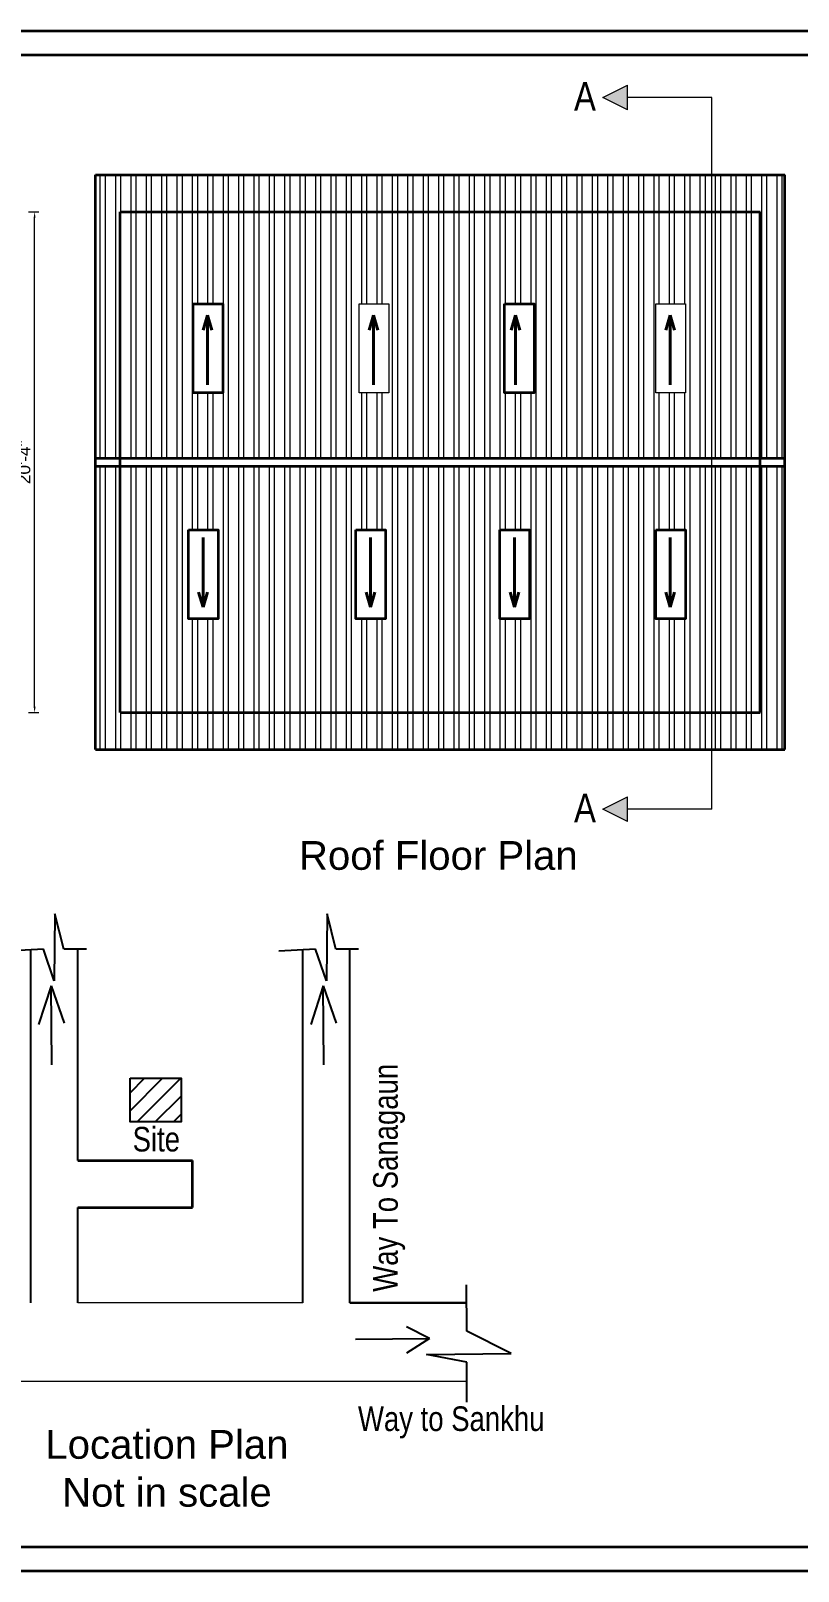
# Model space of a CAD drawing. Header units: inches. Extents: x 94889 to 364662, y -10661 to -3947.
# Drawn here: x 96655 to 97029, y -7933 to -7182 of the extents above; entities that cross this region are included whole.
import ezdxf

# ---------------------------------------------------------------- set-up
doc = ezdxf.new("R2010")
doc.units = ezdxf.units.IN
doc.header["$LTSCALE"] = 2
doc.header["$MEASUREMENT"] = 0
doc.header["$PDMODE"] = 34
doc.linetypes.add('DASHED2', pattern=[0.375, 0.25, -0.125])
doc.layers.get('0').update_dxf_attribs({"linetype": 'CONTINUOUS'})
doc.layers.get('DEFPOINTS').update_dxf_attribs({"color": 141, "linetype": 'CONTINUOUS'})
for name, color, linetype, lineweight in [('DIM_LINE', 173, 'CONTINUOUS', 20), ('dimension', 160, 'CONTINUOUS', 15), ('door', 20, 'CONTINUOUS', 35), ('DW-SEC', 24, 'CONTINUOUS', 25), ('river', 7, 'DASHED2', 25), ('steps', 253, 'CONTINUOUS', 20), ('TEXT', 181, 'CONTINUOUS', 25), ('WALL - A', 1, 'CONTINUOUS', 40)]:
    doc.layers.add(name, color=color, linetype=linetype, lineweight=lineweight)
doc.layers.add('Normal Wall', color=7, linetype='CONTINUOUS', lineweight=35, true_color=0xffaf89)
doc.layers.add('WAll', color=20, linetype='CONTINUOUS')
doc.styles.add('DIM', font='arial.ttf', dxfattribs={"width": 0.8})
doc.styles.add('Lettring Text', font='arial.ttf')
doc.styles.get("Standard").update_dxf_attribs({"font": 'ARIALN.TTF'})
doc.dimstyles.new('Copy of Standard', dxfattribs={"dimtxt": 6, "dimasz": 2.875, "dimexe": 2, "dimexo": 4, "dimgap": 2, "dimtad": 1, "dimdec": 0, "dimrnd": 1, "dimzin": 0, "dimdsep": 46, "dimlunit": 4, "dimtxsty": 'Lettring Text', "dimcen": 0.1, "dimclrd": 7, "dimclre": 7, "dimclrt": 7, "dimazin": 0, "dimtfac": 0.645, "dimtdec": 0, "dimtmove": 1, "dimatfit": 0, "dimfxl": 3, "dimfxlon": 1, "dimtfillclr": 256, "dimtolj": 1, "dimtzin": 0, "dimlwd": -1, "dimlwe": -1, "dimarcsym": 2})
pattern_1 = [(90, (-263273.731, 21703.815), (-7.5, 0), []), (90, (-263271.231, 21706.315), (-7.5, 0), [])]

# ---------------------------------------------------------------- blocks, each defined once
blk = doc.blocks.new('*D74')
at = {"layer": 'DEFPOINTS', "color": 0, "ltscale": 0.5, "transparency": 16777216}
for p in [(96611.88, -7270.42), (96656.75, -7270.42), (96611.88, -7514.42)]:
    blk.add_point(p, dxfattribs=at)
at = {"layer": 'steps', "color": 7, "ltscale": 0.5, "transparency": 16777216}
for p, q in [((96653.75, -7270.42), (96658.75, -7270.42)), ((96656.75, -7511.55), (96656.75, -7273.3)), ((96653.75, -7514.42), (96658.75, -7514.42))]:
    blk.add_line(p, q, dxfattribs=at)
for points in [[(96656.28, -7273.3), (96657.23, -7273.3), (96656.75, -7270.42)], [(96656.28, -7511.55), (96657.23, -7511.55), (96656.75, -7514.42)]]:
    blk.add_solid(points, dxfattribs=at)
at = {"layer": 'steps', "color": 7, "ltscale": 0.5, "transparency": 16777216, "insert": (96651.69, -7392.42), "char_height": 6, "attachment_point": 5, "rotation": 90, "style": 'Lettring Text'}
blk.add_mtext('\\A1;20\'-4"', dxfattribs=at)

msp = doc.modelspace()

# ---------------------------------------------------------------- hatches: boundary and pattern name
at = {"linetype": 'ByBlock', "lineweight": 5}
for points in [[(96933.82, -7214.78), (96945.82, -7220.78), (96945.82, -7208.78)], [(96933.82, -7561.51), (96945.82, -7567.51), (96945.82, -7555.51)]]:
    msp.add_hatch(color=7, dxfattribs=at).paths.add_polyline_path(points)
at = {"layer": 'DIM_LINE'}
h = msp.add_hatch(dxfattribs=at)
h.set_pattern_fill('ANSI32', color=256, scale=20, angle=45)
h.set_pattern_definition(pattern_1)
h.paths.add_polyline_path([(96686.44, -7252.42), (96686.44, -7390.42), (96698.44, -7390.42), (96698.44, -7270.42), (97010.44, -7270.42), (97010.44, -7390.42), (97022.44, -7390.42), (97022.44, -7252.42)])
h = msp.add_hatch(dxfattribs=at)
h.set_pattern_fill('ANSI32', color=256, scale=20, angle=45)
h.set_pattern_definition(pattern_1)
h.paths.add_polyline_path([(97010.44, -7390.42), (97010.44, -7270.42), (96698.44, -7270.42), (96698.44, -7390.42)])
h.paths.add_polyline_path([(96885.85, -7358.53), (96885.85, -7315.21), (96900.3, -7315.21), (96900.3, -7358.53)], flags=16)
h.paths.add_polyline_path([(96829.4, -7358.53), (96814.95, -7358.53), (96814.95, -7315.21), (96829.4, -7315.21)], flags=16)
h.paths.add_polyline_path([(96959.55, -7358.53), (96959.55, -7315.21), (96974.01, -7315.21), (96974.01, -7358.53)], flags=16)
h.paths.add_polyline_path([(96748.48, -7358.53), (96734.03, -7358.53), (96734.03, -7315.21), (96748.48, -7315.21)], flags=16)
h = msp.add_hatch(dxfattribs=at)
h.set_pattern_fill('ANSI32', color=256, scale=20, angle=45)
h.set_pattern_definition(pattern_1)
h.paths.add_polyline_path([(97022.44, -7532.42), (97022.44, -7394.42), (97010.44, -7394.42), (97010.44, -7514.42), (96698.44, -7514.42), (96698.44, -7394.42), (96686.44, -7394.42), (96686.44, -7532.42)])
h = msp.add_hatch(dxfattribs=at)
h.set_pattern_fill('ANSI32', color=256, scale=20, angle=45)
h.set_pattern_definition(pattern_1)
h.paths.add_polyline_path([(97010.44, -7514.42), (97010.44, -7394.42), (96698.44, -7394.42), (96698.44, -7514.42)])
h.paths.add_polyline_path([(96813.43, -7425.36), (96827.88, -7425.36), (96827.88, -7468.69), (96813.43, -7468.69)], flags=16)
h.paths.add_polyline_path([(96883.64, -7468.69), (96883.64, -7425.36), (96898.1, -7425.36), (96898.1, -7468.69)], flags=16)
h.paths.add_polyline_path([(96959.55, -7468.69), (96959.55, -7425.36), (96974.01, -7425.36), (96974.01, -7468.69)], flags=16)
h.paths.add_polyline_path([(96731.82, -7425.36), (96746.28, -7425.36), (96746.28, -7468.69), (96731.82, -7468.69)], flags=16)
at = {"layer": 'DW-SEC'}
h = msp.add_hatch(dxfattribs=at)
h.set_pattern_fill('ANSI31', color=256, scale=50)
h.set_pattern_definition([(45, (-24799.445, 4882.7843), (-4.41941738, 4.41941738), [])])
h.paths.add_polyline_path([(96703.28, -7713.84), (96728.18, -7713.84), (96728.18, -7692.59), (96703.28, -7692.59)])

# ---------------------------------------------------------------- linework, layer by layer
at = {"color": 7, "linetype": 'ByBlock', "lineweight": 5}
for p, q in [((96933.82, -7214.78), (96945.82, -7208.78)), ((96945.82, -7220.78), (96945.82, -7208.78)), ((96945.82, -7220.78), (96933.82, -7214.78)), ((96986.99, -7214.78), (96945.82, -7214.78)), ((96986.99, -7561.51), (96986.99, -7214.78)), ((96933.82, -7561.51), (96945.82, -7555.51)), ((96945.82, -7567.51), (96945.82, -7555.51)), ((96945.82, -7567.51), (96933.82, -7561.51)), ((96986.99, -7561.51), (96945.82, -7561.51))]:
    msp.add_line(p, q, dxfattribs=at)
at = {"layer": 'DIM_LINE'}
for points in [[(96734.03, -7315.21), (96748.48, -7315.21), (96748.48, -7358.53), (96734.03, -7358.53)], [(96814.95, -7315.21), (96829.4, -7315.21), (96829.4, -7358.53), (96814.95, -7358.53)], [(96959.55, -7315.21), (96974.01, -7315.21), (96974.01, -7358.53), (96959.55, -7358.53)], [(96731.82, -7468.69), (96746.28, -7468.69), (96746.28, -7425.36), (96731.82, -7425.36)], [(96813.43, -7468.69), (96827.88, -7468.69), (96827.88, -7425.36), (96813.43, -7425.36)], [(96883.64, -7468.69), (96898.1, -7468.69), (96898.1, -7425.36), (96883.64, -7425.36)], [(96959.55, -7468.69), (96974.01, -7468.69), (96974.01, -7425.36), (96959.55, -7425.36)]]:
    msp.add_lwpolyline(points, close=True, dxfattribs=at)
at = {"layer": 'dimension', "ltscale": 7}
for p, q in [((96787.51, -7802), (96677.83, -7802)), ((96867.41, -7840.24), (96581.84, -7840.24))]:
    msp.add_line(p, q, dxfattribs=at)
at = {"layer": 'door', "ltscale": 0.5}
for p, q in [((96686.44, -7532.42), (96686.44, -7252.42)), ((96686.44, -7252.42), (97022.44, -7252.42)), ((97022.44, -7532.42), (97022.44, -7252.42)), ((96698.44, -7514.42), (96698.44, -7270.42)), ((96698.44, -7270.42), (97010.44, -7270.42)), ((97010.44, -7514.42), (97010.44, -7270.42)), ((96686.44, -7390.42), (97022.44, -7390.42)), ((96686.44, -7394.42), (97022.44, -7394.42)), ((96698.44, -7514.42), (97010.44, -7514.42)), ((96686.44, -7532.42), (97022.44, -7532.42)), ((96677.83, -7732.59), (96733.76, -7732.59)), ((96733.76, -7755.54), (96733.76, -7732.59)), ((96677.83, -7755.54), (96733.76, -7755.54))]:
    msp.add_line(p, q, dxfattribs=at)
for points in [[(96734.03, -7315.21), (96748.48, -7315.21), (96748.48, -7358.53), (96734.03, -7358.53)], [(96885.85, -7315.21), (96900.3, -7315.21), (96900.3, -7358.53), (96885.85, -7358.53)], [(96731.82, -7425.36), (96746.28, -7425.36), (96746.28, -7468.69), (96731.82, -7468.69)], [(96813.43, -7425.36), (96827.88, -7425.36), (96827.88, -7468.69), (96813.43, -7468.69)], [(96883.64, -7425.36), (96898.1, -7425.36), (96898.1, -7468.69), (96883.64, -7468.69)], [(96959.55, -7425.36), (96974.01, -7425.36), (96974.01, -7468.69), (96959.55, -7468.69)]]:
    msp.add_lwpolyline(points, close=True, dxfattribs=at)
at = {"layer": 'Normal Wall'}
for points in [[(96212.12, -7182.22), (97270.12, -7182.22), (97270.12, -7932.75), (96212.12, -7932.75)], [(96212.12, -7182.22), (97270.12, -7182.22), (97270.12, -7932.75), (96212.12, -7932.75)], [(97258.21, -7194.12), (96235.93, -7194.12), (96235.93, -7920.84), (97258.21, -7920.84)], [(97258.21, -7194.12), (96235.93, -7194.12), (96235.93, -7920.84), (97258.21, -7920.84)]]:
    msp.add_lwpolyline(points, close=True, dxfattribs=at)
at = {"layer": 'river', "color": 1, "linetype": 'Continuous', "ltscale": 10}
for p, q in [((96666.68, -7612.44), (96666.36, -7645.1)), ((96670.98, -7629.65), (96666.68, -7612.44)), ((96799.3, -7612.44), (96798.99, -7645.1)), ((96803.61, -7629.65), (96799.3, -7612.44)), ((96661.1, -7629.65), (96643.26, -7630.6)), ((96654.89, -7802), (96654.89, -7629.65)), ((96666.36, -7645.1), (96661.1, -7629.65)), ((96681.97, -7629.65), (96670.98, -7629.65)), ((96677.83, -7732.59), (96677.83, -7629.65)), ((96793.73, -7629.65), (96775.88, -7630.6)), ((96787.51, -7802), (96787.51, -7629.65)), ((96798.99, -7645.1), (96793.73, -7629.65)), ((96814.6, -7629.65), (96803.61, -7629.65)), ((96810.46, -7802), (96810.46, -7629.65)), ((96664.77, -7647.46), (96658.71, -7666.42)), ((96665.17, -7685.96), (96664.77, -7647.46)), ((96664.77, -7647.46), (96671.14, -7665.78)), ((96797.39, -7647.46), (96791.34, -7666.42)), ((96797.8, -7685.96), (96797.39, -7647.46)), ((96797.39, -7647.46), (96803.76, -7665.78)), ((96677.83, -7802), (96677.83, -7755.54)), ((96867.41, -7815.86), (96867.25, -7793.24)), ((96810.46, -7802), (96867.31, -7802)), ((96867.31, -7802), (96810.46, -7802)), ((96813.27, -7819.74), (96849.22, -7819.37)), ((96849.22, -7819.37), (96837.99, -7813.63)), ((96849.22, -7819.37), (96837.99, -7826.46)), ((96889.07, -7826.69), (96867.41, -7815.86)), ((96847.81, -7827.17), (96889.07, -7826.69)), ((96867.41, -7830.84), (96847.81, -7827.17)), ((96867.41, -7850.43), (96867.41, -7830.84))]:
    msp.add_line(p, q, dxfattribs=at)
at = {"layer": 'WAll'}
msp.add_lwpolyline([(96703.28, -7692.59), (96728.18, -7692.59), (96728.18, -7713.84), (96703.28, -7713.84)], close=True, dxfattribs=at)
at = {"layer": 'WALL - A'}
for p, q in [((96741.06, -7320.79), (96738.94, -7328.09)), ((96741.06, -7354.77), (96741.06, -7320.79)), ((96741.06, -7320.79), (96743.19, -7328.09)), ((96821.98, -7320.79), (96819.86, -7328.09)), ((96821.98, -7354.77), (96821.98, -7320.79)), ((96821.98, -7320.79), (96824.11, -7328.09)), ((96891.14, -7320.79), (96889.02, -7328.09)), ((96891.14, -7354.77), (96891.14, -7320.79)), ((96891.14, -7320.79), (96893.27, -7328.09)), ((96966.59, -7320.79), (96964.46, -7328.09)), ((96966.59, -7354.77), (96966.59, -7320.79)), ((96966.59, -7320.79), (96968.71, -7328.09)), ((96738.86, -7429.12), (96738.86, -7463.1)), ((96820.46, -7429.12), (96820.46, -7463.1)), ((96890.68, -7429.12), (96890.68, -7463.1)), ((96966.59, -7429.12), (96966.59, -7463.1)), ((96738.86, -7463.1), (96736.73, -7455.8)), ((96738.86, -7463.1), (96740.98, -7455.8)), ((96820.46, -7463.1), (96818.33, -7455.8)), ((96820.46, -7463.1), (96822.58, -7455.8)), ((96890.68, -7463.1), (96888.55, -7455.8)), ((96890.68, -7463.1), (96892.8, -7455.8)), ((96966.59, -7463.1), (96964.46, -7455.8)), ((96966.59, -7463.1), (96968.71, -7455.8))]:
    msp.add_line(p, q, dxfattribs=at)

# ---------------------------------------------------------------- texts
at = {"color": 7, "linetype": 'ByBlock', "lineweight": 5, "char_height": 14}
for s, insert, width, attachment_point in [('A', (96919.72, -7207.16), 26.5803, 1), ('A', (96919.72, -7553.89), 26.5803, 1), ('{\\fArial CE|b0|i0|c0|p34;Roof\\fArial CE|b0|i0|c238|p34; Floor Plan}', (96853.58, -7584.11), 235.547, 5), ('{\\fArial CE|b0|i0|c0|p34;Location Plan\\PNot in scale}', (96721.26, -7882.74), 235.547, 5)]:
    msp.add_mtext(s, dxfattribs=dict(at, insert=insert, width=width, attachment_point=attachment_point))
at = {"layer": 'TEXT', "ltscale": 7, "char_height": 12, "width": 245.0767, "attachment_point": 1, "style": 'DIM'}
for s, insert, rotation in [('Way To Sanagaun', (96821.8, -7796.59), 90), ('Site', (96704.53, -7716.26), 0.03075), ('Way to Sankhu', (96814.4, -7852.47), 0.03075)]:
    msp.add_mtext(s, dxfattribs=dict(at, insert=insert, rotation=rotation))

# ---------------------------------------------------------------- dimensions: what is measured, and where the dimension line sits
at = {"layer": 'steps', "ltscale": 0.5}
dim = msp.add_linear_dim(base=(96656.75, -7270.42), p1=(96611.88, -7514.42), p2=(96611.88, -7270.42), angle=90, dimstyle='Copy of Standard', dxfattribs=at)
dim.commit()
dim.dimension.update_dxf_attribs({"geometry": '*D74', "text_midpoint": (96651.69, -7392.42)})

doc.saveas('drawing.dxf')
